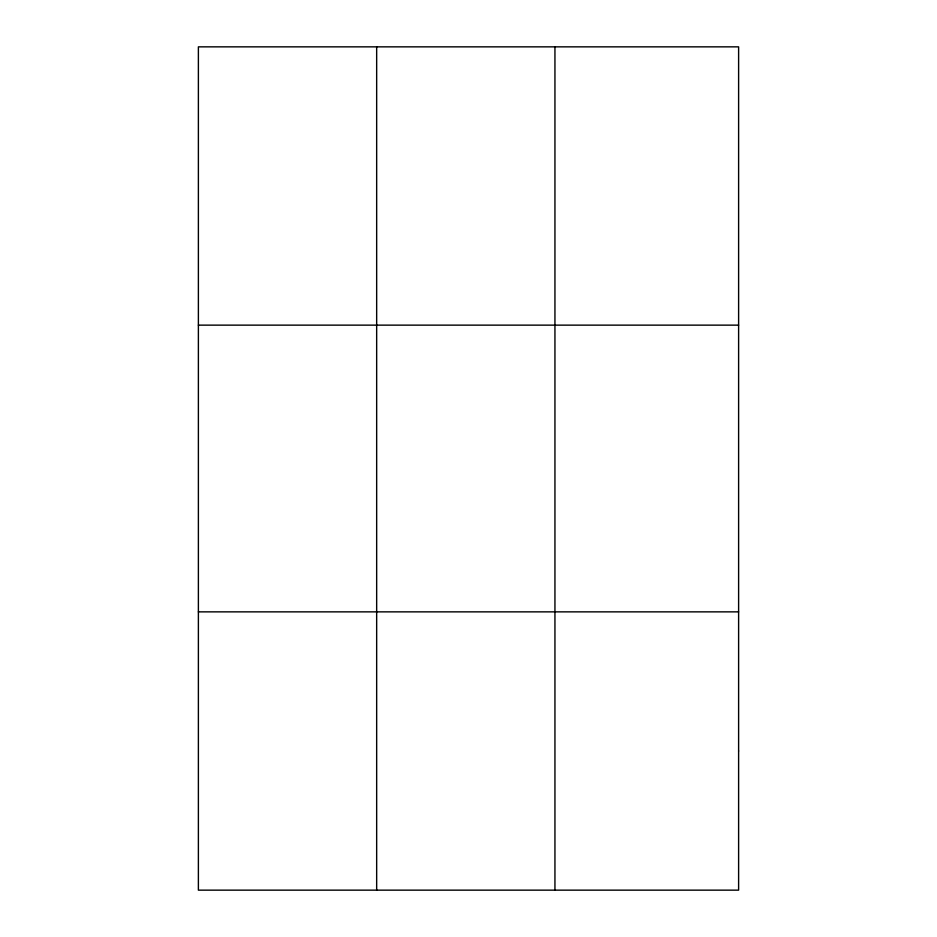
<?xml version="1.0" encoding="UTF-8"?>
<svg xmlns="http://www.w3.org/2000/svg" width="937" height="937" viewBox="0 0 937 937"><rect width="100%" height="100%" fill="white"/><g stroke="black" fill="none" stroke-linecap="round" stroke-linejoin="round"><path stroke-width="1.41" d="M376.662 890.15L376.662 46.85M554.938 890.15L554.938 46.85M198.386 325.139L738.614 325.139M198.386 611.861L738.614 611.861M738.614 751.005L738.614 890.15L198.386 890.15L198.386 46.85L738.614 46.85L738.614 751.005"/></g></svg>
